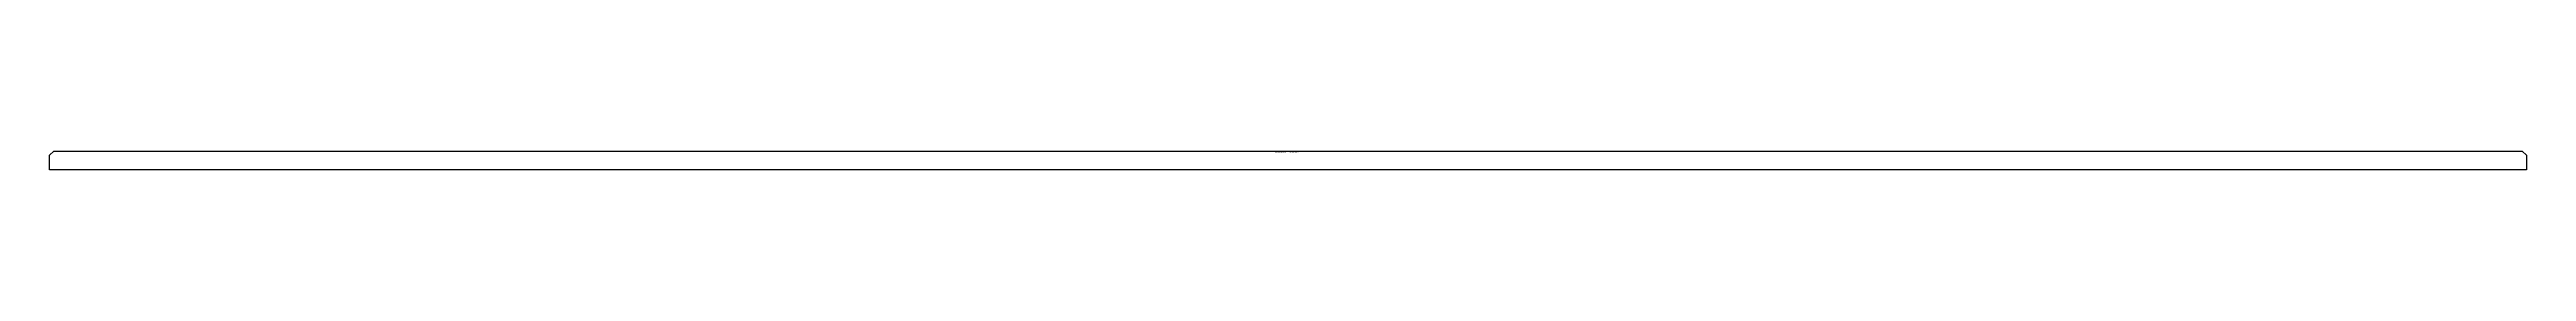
# Model space of a CAD drawing. Extents: x 0 to 14948, y -57 to 57.
import ezdxf

# ---------------------------------------------------------------- set-up
doc = ezdxf.new("R2010")
doc.units = 0
doc.header["$LTSCALE"] = 10
doc.layers.add('TEILE', color=7, linetype='CONTINUOUS')
doc.layers.add('UNTERSCHRIFT', color=7, linetype='CONTINUOUS')
doc.styles.get("Standard").update_dxf_attribs({"font": 'ROMANS'})

msp = doc.modelspace()

# ---------------------------------------------------------------- linework, layer by layer
at = {"layer": 'TEILE', "color": 2}
for p, q in [((0, 32.000546), (24.999647, 57.000195)), ((0, -57.000195), (0, 32.000546)), ((24.999647, 57.000195), (14922.994141, 57.000195)), ((14922.994141, 57.000195), (14947.993164, 32.00037)), ((14947.993164, 32.00037), (14947.993164, -57.000195)), ((14947.993164, -57.000195), (0, -57.000195))]:
    msp.add_line(p, q, dxfattribs=at)

# ---------------------------------------------------------------- texts
at = {"layer": 'UNTERSCHRIFT', "color": 2, "oblique": 15, "width": 0.8}
for s, p in [('Project  DP0GN9  ,Qty. 4  , Pos. ', (7395.99707, 51.750198)), ('10366', (7481.797363, 51.750198)), ('  , Profi l PL114*12', (7494.797363, 51.750198))]:
    msp.add_text(s, height=3.25, dxfattribs=at).set_placement(p)

doc.saveas('drawing.dxf')
